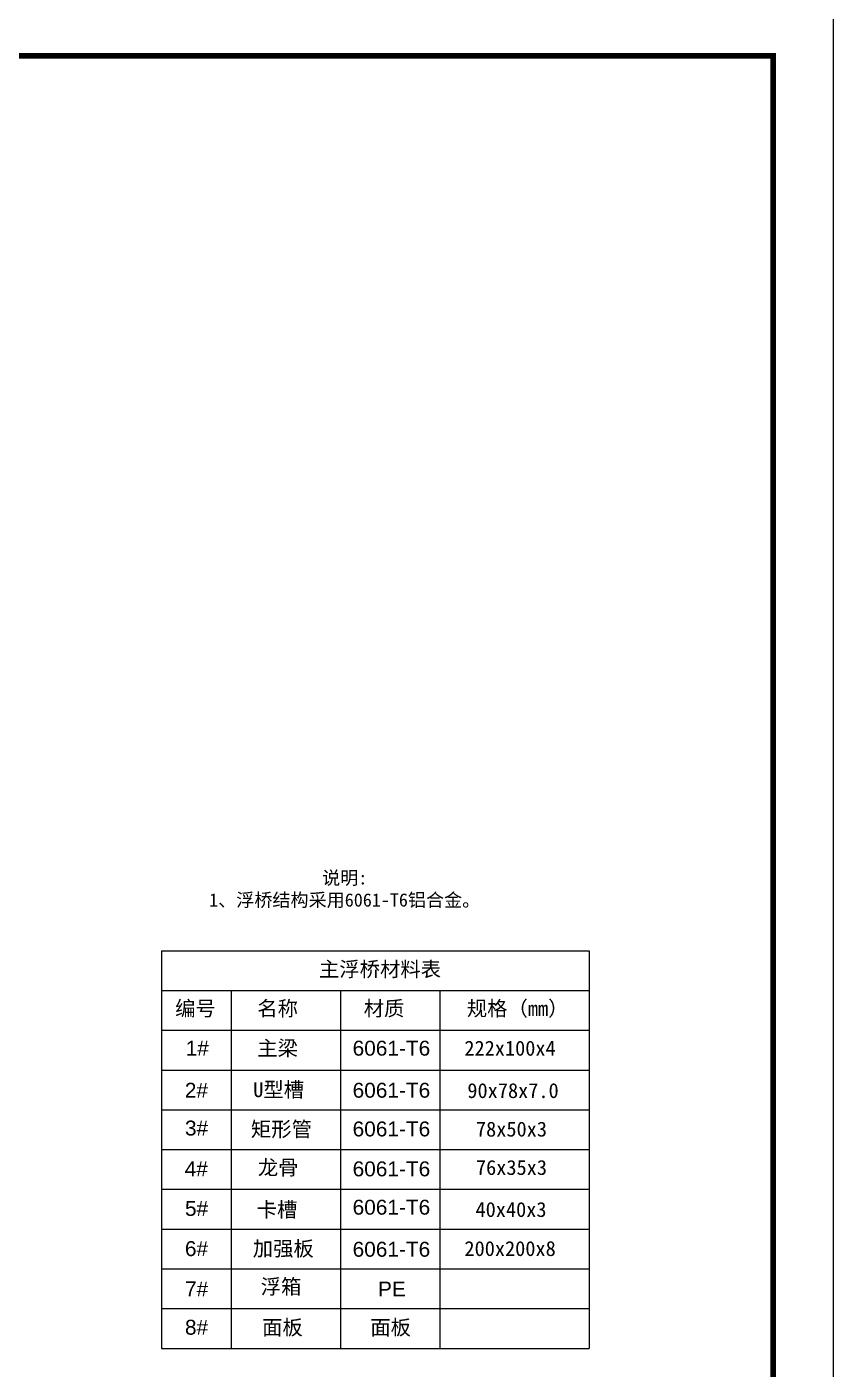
# Model space of a CAD drawing. Header units: inches. Extents: x 23 to 68, y 10 to 115.
# Drawn here: x 46.35 to 53.64, y 39.62 to 51.77 of the extents above; entities that cross this region are included whole.
import ezdxf

# ---------------------------------------------------------------- set-up
doc = ezdxf.new("R2010")
doc.units = ezdxf.units.IN
doc.header["$LTSCALE"] = 1000
doc.header["$MEASUREMENT"] = 0
for name, color, linetype in [('图框', 7, 'Continuous'), ('文字', 3, 'Continuous'), ('连接端梁', 130, 'Continuous')]:
    doc.layers.add(name, color=color, linetype=linetype)
doc.styles.add('Arial', font='')
doc.styles.get('Arial').set_extended_font_data('STXihei')

# ---------------------------------------------------------------- blocks, each defined once
blk = doc.blocks.new('sdsdf')
at = {"layer": '图框'}
for p, q in [((65917, 119431), (65917, 114931)), ((65917, 119431), (70755, 119431)), ((70755, 119431), (70755, 114931)), ((65917, 118981), (70755, 118981)), ((66705, 118981), (66705, 114931)), ((67942, 118981), (67942, 114931)), ((69067, 118981), (69067, 114931)), ((65917, 118531), (70755, 118531)), ((65917, 118081), (70755, 118081)), ((65917, 117631), (70755, 117631)), ((65917, 117181), (70755, 117181)), ((65917, 116731), (70755, 116731)), ((65917, 116281), (70755, 116281)), ((65917, 115831), (70755, 115831)), ((65917, 115381), (70755, 115381)), ((65917, 114931), (70755, 114931))]:
    blk.add_line(p, q, dxfattribs=at)
at = {"layer": '图框', "char_height": 168.75, "attachment_point": 1, "style": 'Arial'}
for s, width, insert in [('\\pi876.69506;{\\fSimSun|b0|i0|c134|p2;主浮桥材料表}', 2620.06, (66823, 119308)), ('\\pi51.65737;{\\fSimSun|b0|i0|c134|p2;编号}', 716.98, (66021, 118863)), ('\\pi51.32218;{\\fSimSun|b0|i0|c134|p2;名称}', 716.98, (66951, 118863)), ('\\pi53.50095;{\\fSimSun|b0|i0|c134|p2;材质}', 716.98, (68152, 118863)), ('\\pi35.48134;{\\fSimSun|b0|i0|c134|p2;规格（mm）}', 1208.85, (69337, 118863)), ('\\pi279.81954;{\\fArial|b0|i0|c134|p34;1#}', 793.2, (65912, 118413)), ('\\pi50.98698;{\\fSimSun|b0|i0|c134|p2;主梁}', 716.98, (66951, 118413)), ('\\pi234.45852;{\\fArial|b0|i0|c134|p34;6061-T6}', 1327.29, (67846, 118413)), ('\\pi123.62036;222x100x4', 1327.29, (69221, 118413)), ('\\pi270.43814;{\\fArial|b0|i0|c134|p34;2#}', 793.2, (65912, 117937)), ('\\pi31.45968;{\\fSimSun|b0|i0|c134|p2;U型槽}', 1074.91, (66925, 117944)), ('\\pi234.45852;{\\fArial|b0|i0|c134|p34;6061-T6}', 1327.29, (67846, 117937)), ('\\pi157.61886;90x78x7.0', 1327.29, (69221, 117933)), ('\\pi271.93456;{\\fArial|b0|i0|c134|p34;3#}', 793.2, (65912, 117509)), ('\\pi57.54881;{\\fSimSun|b0|i0|c134|p2;矩形管}', 874.48, (66872, 117497)), ('\\pi234.45852;{\\fArial|b0|i0|c134|p34;6061-T6}', 1327.29, (67846, 117499)), ('\\pi254.75741;78x50x3', 1327.29, (69221, 117497)), ('\\pi268.48129;{\\fArial|b0|i0|c134|p34;4#}', 793.2, (65912, 117047)), ('\\pi35.39194;{\\fSimSun|b0|i0|c134|p2;龙骨}', 1074.91, (66973, 117063)), ('\\pi234.45852;{\\fArial|b0|i0|c134|p34;6061-T6}', 1327.29, (67846, 117047)), ('\\pi254.75741;76x35x3', 1327.29, (69221, 117063)), ('\\pi271.87701;{\\fArial|b0|i0|c134|p34;5#}', 793.2, (65912, 116599)), ('\\pi35.01394;{\\fSimSun|b0|i0|c134|p2;卡槽}', 1074.91, (66960, 116587)), ('\\pi234.45852;{\\fArial|b0|i0|c134|p34;6061-T6}', 1327.29, (67846, 116613)), ('\\pi249.44868;40x40x3', 1327.29, (69221, 116587)), ('\\pi271.41657;{\\fArial|b0|i0|c134|p34;6#}', 793.2, (65912, 116144)), ('\\pi74.02918;{\\fSimSun|b0|i0|c134|p2;加强板}', 1074.91, (66877, 116145)), ('\\pi234.45852;{\\fArial|b0|i0|c134|p34;6061-T6}', 1327.29, (67846, 116137)), ('\\pi124.41103;200x200x8', 1327.29, (69221, 116145)), ('\\pi272.56766;{\\fArial|b0|i0|c134|p34;7#}', 793.2, (65912, 115688)), ('\\pi117.7722;{\\fSimSun|b0|i0|c134|p2;浮箱}', 1074.91, (66923, 115714)), ('\\pi521.82849;{\\fArial|b0|i0|c134|p34;PE}', 1327.29, (67846, 115687)), ('\\pi271.7619;{\\fArial|b0|i0|c134|p34;8#}', 793.2, (65912, 115254)), ('{\\fSimSun|b0|i0|c134|p2;面板}', 1074.91, (67056, 115252)), ('\\pi434.4242;{\\fSimSun|b0|i0|c134|p2;面板}', 1327.29, (67846, 115252))]:
    blk.add_mtext_dynamic_manual_height_columns(s, width=width, gutter_width=2260, heights=[363], dxfattribs=dict(at, insert=insert))
at = {"layer": '文字', "color": 0, "insert": (67991, 120123), "char_height": 150, "attachment_point": 5, "style": 'Arial'}
blk.add_mtext_dynamic_manual_height_columns('{\\fSimSun|b0|i0|c134|p2;说明}:\\P1{\\fSimSun|b0|i0|c134|p2;、浮桥结构采用}6061-T6{\\fSimSun|b0|i0|c134|p2;铝合金。}', width=3996.84, gutter_width=12.5, heights=[0], dxfattribs=at)

msp = doc.modelspace()

# ---------------------------------------------------------------- linework, layer by layer
at = {"linetype": 'Continuous', "lineweight": 18, "const_width": 0.05}
msp.add_lwpolyline([(24.541, 51.51), (53.101, 51.51), (53.101, 31.51), (24.541, 31.51)], close=True, dxfattribs=at)
at = {"layer": '图框', "color": 7, "linetype": 'Continuous', "lineweight": 18, "flags": 128}
msp.add_lwpolyline([(23.291, 52.01), (53.644, 52.01), (53.644, 31.01), (23.291, 31.01)], close=True, dxfattribs=at)

# ---------------------------------------------------------------- block references
at = {"layer": '连接端梁', "color": 0, "xscale": 0.0008, "yscale": 0.0008, "zscale": 0.0008}
msp.add_blockref('sdsdf', (-5.169, -52.14), dxfattribs=at)

doc.saveas('drawing.dxf')
